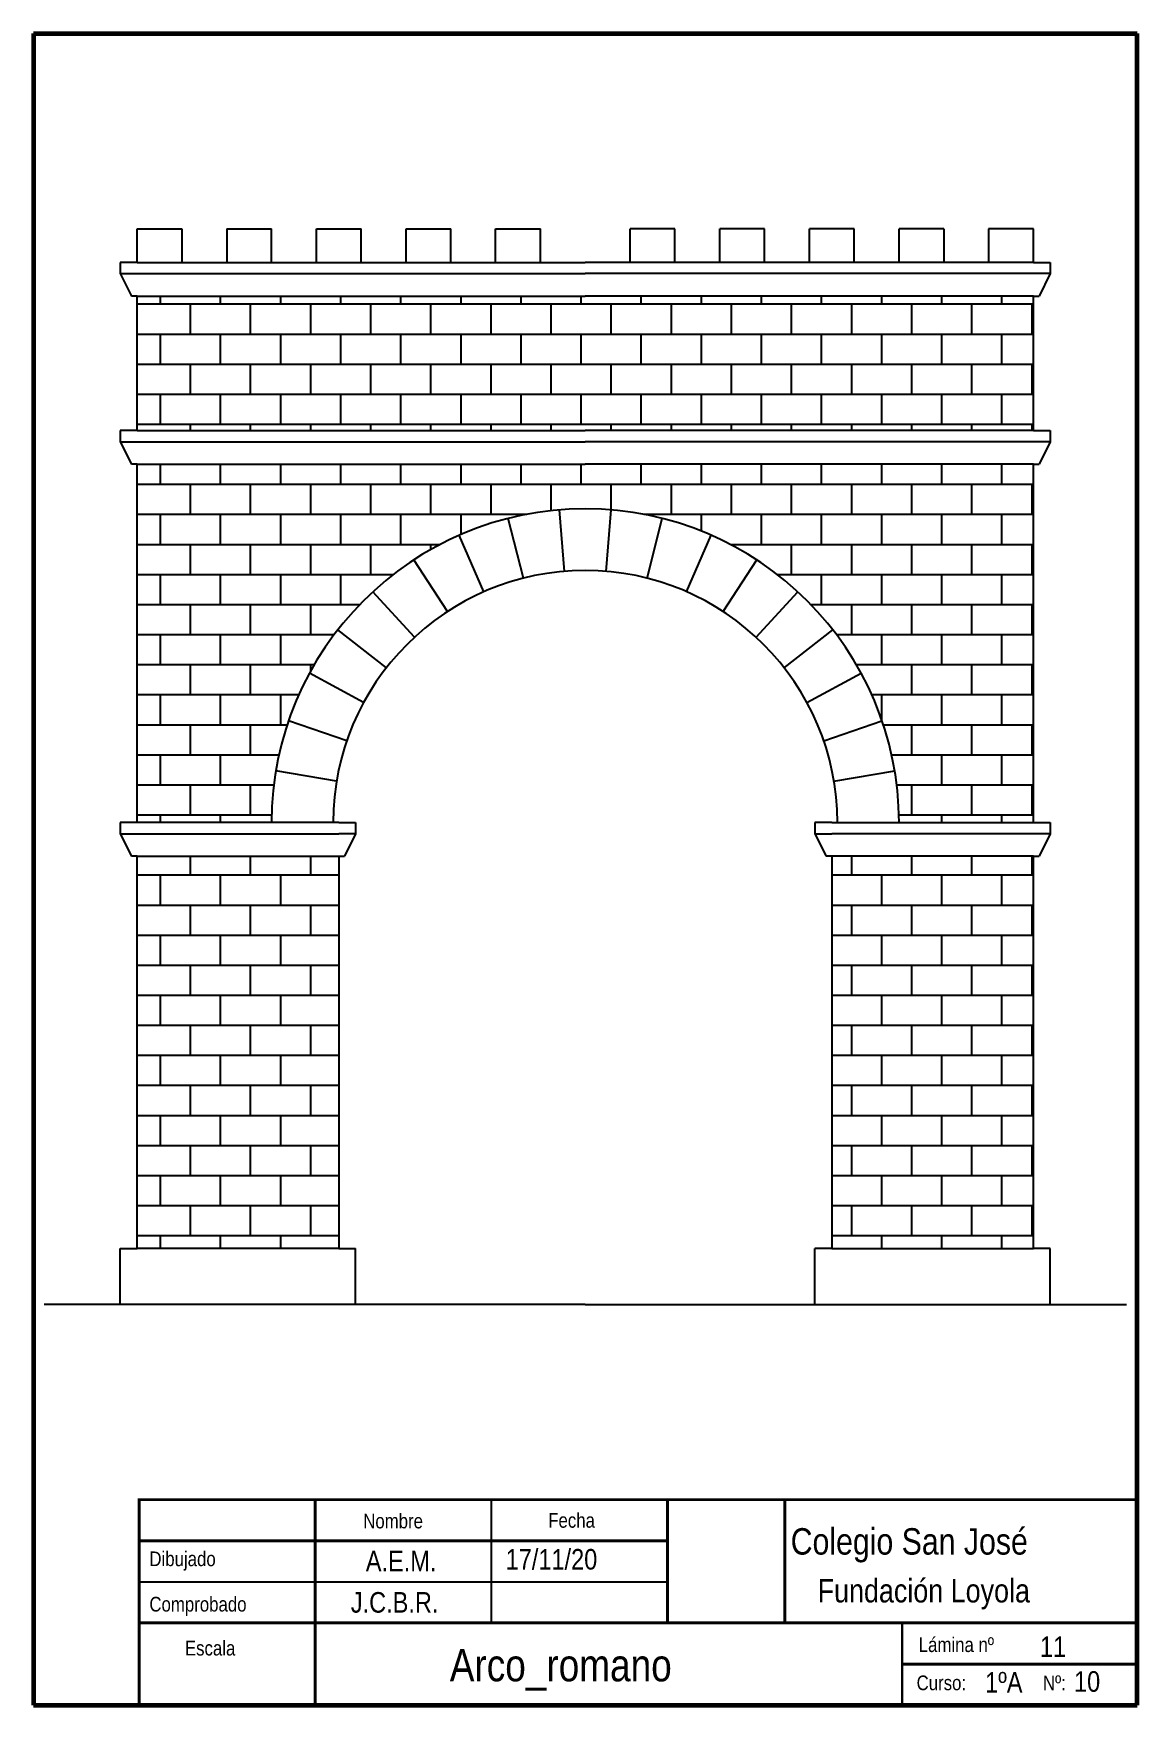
# Paper-space layout 'A4 vertical' of a CAD drawing. Header units: millimetres. Extents: x 10 to 198, y 0 to 285.
# The model-space entities are those that its viewports show. They can reach past a viewport. Long polylines and large blocks are cut down to what shows.
import ezdxf

# ---------------------------------------------------------------- set-up
doc = ezdxf.new("R2010")
doc.units = ezdxf.units.MM
doc.layers.add('Ventana', color=7, linetype='Continuous')
doc.layers.get('Ventana').off()
doc.styles.get("Standard").update_dxf_attribs({"font": ''})
doc.styles.get('Standard').set_extended_font_data('Arial Narrow')

msp = doc.modelspace()

# ---------------------------------------------------------------- hatches: boundary and pattern name
h = msp.add_hatch()
h.set_pattern_fill('AR-B816', color=0, scale=0.066)
h.paths.add_polyline_path([(463.69, 439.12), (523.69, 439.12), (523.69, 599.12), (323.69, 599.12), (123.69, 599.12), (123.69, 439.12), (183.69, 439.12, -1)])
h.paths.add_polyline_path([(523.69, 674.12), (323.69, 674.12), (123.69, 674.12), (123.69, 614.12), (323.69, 614.12), (523.69, 614.12)])
h.paths.add_polyline_path([(523.69, 424.12), (433.69, 424.12), (433.69, 249.12), (523.69, 249.12)])
h.paths.add_polyline_path([(213.69, 424.12), (123.69, 424.12), (123.69, 249.12), (213.69, 249.12)])

# ---------------------------------------------------------------- linework, layer by layer
at = {"color": 0}
for p, q in [((123.69, 689.12), (123.69, 704.12)), ((123.69, 704.12), (143.69, 704.12)), ((143.69, 704.12), (143.69, 689.12)), ((163.69, 704.12), (163.69, 689.12)), ((163.69, 704.12), (183.69, 704.12)), ((183.69, 689.12), (183.69, 704.12)), ((203.69, 704.12), (223.69, 704.12)), ((203.69, 689.12), (203.69, 704.12)), ((223.69, 689.12), (223.69, 704.12)), ((243.69, 704.12), (263.69, 704.12)), ((243.69, 689.12), (243.69, 704.12)), ((263.69, 689.12), (263.69, 704.12)), ((283.69, 704.12), (303.69, 704.12)), ((283.69, 689.12), (283.69, 704.12)), ((303.69, 689.12), (303.69, 704.12)), ((363.69, 704.12), (343.69, 704.12)), ((343.69, 689.12), (343.69, 704.12)), ((363.69, 689.12), (363.69, 704.12)), ((403.69, 704.12), (383.69, 704.12)), ((383.69, 689.12), (383.69, 704.12)), ((403.69, 689.12), (403.69, 704.12)), ((443.69, 704.12), (423.69, 704.12)), ((423.69, 689.12), (423.69, 704.12)), ((443.69, 689.12), (443.69, 704.12)), ((483.69, 704.12), (463.69, 704.12)), ((463.69, 689.12), (463.69, 704.12)), ((483.69, 704.12), (483.69, 689.12)), ((523.69, 704.12), (503.69, 704.12)), ((503.69, 704.12), (503.69, 689.12)), ((523.69, 689.12), (523.69, 704.12)), ((123.69, 689.12), (116.19, 689.12)), ((116.19, 689.12), (116.19, 684.12)), ((123.69, 689.12), (323.69, 689.12)), ((523.69, 689.12), (323.69, 689.12)), ((523.69, 689.12), (531.19, 689.12)), ((531.19, 689.12), (531.19, 684.12)), ((116.19, 684.12), (123.69, 684.12)), ((116.19, 684.12), (121.19, 674.12)), ((123.69, 684.12), (323.69, 684.12)), ((523.69, 684.12), (323.69, 684.12)), ((531.19, 684.12), (523.69, 684.12)), ((531.19, 684.12), (526.19, 674.12)), ((123.69, 674.12), (121.19, 674.12)), ((123.69, 614.12), (123.69, 674.12)), ((123.69, 674.12), (323.69, 674.12)), ((523.69, 674.12), (323.69, 674.12)), ((523.69, 614.12), (523.69, 674.12)), ((523.69, 674.12), (526.19, 674.12)), ((123.69, 614.12), (116.19, 614.12)), ((116.19, 614.12), (116.19, 609.12)), ((123.69, 614.12), (323.69, 614.12)), ((523.69, 614.12), (323.69, 614.12)), ((523.69, 614.12), (531.19, 614.12)), ((531.19, 614.12), (531.19, 609.12)), ((116.19, 609.12), (123.69, 609.12)), ((116.19, 609.12), (121.19, 599.12)), ((123.69, 609.12), (323.69, 609.12)), ((523.69, 609.12), (323.69, 609.12)), ((531.19, 609.12), (523.69, 609.12)), ((531.19, 609.12), (526.19, 599.12)), ((123.69, 599.12), (121.19, 599.12)), ((123.69, 439.12), (123.69, 599.12)), ((123.69, 599.12), (323.69, 599.12)), ((523.69, 599.12), (323.69, 599.12)), ((523.69, 439.12), (523.69, 599.12)), ((523.69, 599.12), (526.19, 599.12)), ((314.4, 551.24), (312.12, 578.65)), ((332.98, 551.24), (335.25, 578.65)), ((296.07, 548.18), (289.32, 574.84)), ((351.3, 548.18), (358.05, 574.84)), ((278.49, 542.15), (267.45, 567.33)), ((368.88, 542.15), (379.92, 567.33)), ((262.15, 533.3), (247.11, 556.33)), ((385.22, 533.3), (400.26, 556.33)), ((247.49, 521.89), (228.87, 542.12)), ((399.88, 521.89), (418.5, 542.12)), ((234.91, 508.22), (213.21, 525.11)), ((412.46, 508.22), (434.17, 525.11)), ((224.74, 492.67), (200.56, 505.76)), ((422.63, 492.67), (446.81, 505.76)), ((217.28, 475.65), (191.27, 484.58)), ((430.09, 475.65), (456.1, 484.58)), ((212.72, 457.64), (185.59, 462.17)), ((434.65, 457.64), (461.78, 462.17)), ((123.69, 439.12), (116.19, 439.12)), ((116.19, 439.12), (116.19, 434.12)), ((116.19, 434.12), (123.69, 434.12)), ((116.19, 434.12), (121.19, 424.12)), ((213.69, 439.12), (123.69, 439.12)), ((123.69, 434.12), (213.69, 434.12)), ((211.19, 439.12), (183.69, 439.12)), ((213.69, 439.12), (221.19, 439.12)), ((221.19, 434.12), (213.69, 434.12)), ((221.19, 434.12), (216.19, 424.12)), ((221.19, 439.12), (221.19, 434.12)), ((433.69, 439.12), (426.19, 439.12)), ((426.19, 439.12), (426.19, 434.12)), ((426.19, 434.12), (433.69, 434.12)), ((426.19, 434.12), (431.19, 424.12)), ((433.69, 439.12), (523.69, 439.12)), ((523.69, 434.12), (433.69, 434.12)), ((436.19, 439.12), (463.69, 439.12)), ((523.69, 439.12), (531.19, 439.12)), ((531.19, 434.12), (523.69, 434.12)), ((531.19, 434.12), (526.19, 424.12)), ((531.19, 439.12), (531.19, 434.12)), ((123.69, 424.12), (121.19, 424.12)), ((123.69, 249.12), (123.69, 424.12)), ((123.69, 424.12), (213.69, 424.12)), ((213.69, 424.12), (213.69, 249.12)), ((213.69, 424.12), (216.19, 424.12)), ((433.69, 424.12), (431.19, 424.12)), ((523.69, 424.12), (433.69, 424.12)), ((433.69, 424.12), (433.69, 249.12)), ((523.69, 249.12), (523.69, 424.12)), ((523.69, 424.12), (526.19, 424.12)), ((116.19, 224.12), (116.19, 249.12)), ((116.19, 249.12), (123.69, 249.12)), ((213.69, 249.12), (123.69, 249.12)), ((213.69, 249.12), (221.19, 249.12)), ((221.19, 224.12), (221.19, 249.12)), ((426.19, 224.12), (426.19, 249.12)), ((433.69, 249.12), (426.19, 249.12)), ((433.69, 249.12), (523.69, 249.12)), ((531.19, 249.12), (523.69, 249.12)), ((531.19, 224.12), (531.19, 249.12)), ((116.19, 224.12), (82.16, 224.12)), ((221.19, 224.12), (116.19, 224.12)), ((323.69, 224.12), (221.19, 224.12)), ((323.69, 224.12), (426.19, 224.12)), ((426.19, 224.12), (531.19, 224.12)), ((531.19, 224.12), (565.21, 224.12))]:
    msp.add_line(p, q, dxfattribs=at)
for radius, start in [(140, 0), (112.5, 360)]:
    msp.add_arc((323.69, 439.12), radius, start, 180, dxfattribs=at)

psp = doc.layouts.new('A4 vertical')

# ---------------------------------------------------------------- linework, layer by layer
at = {"lineweight": 60}
for p, q in [((10, 285), (10, 0.2)), ((10, 285), (198.02, 285)), ((198.02, 0.2), (198.02, 285)), ((10, 0.2), (198.02, 0.2))]:
    psp.add_line(p, q, dxfattribs=at)
for p, q in [((28.02, 35.2), (198.02, 35.2)), ((28.02, 0.2), (28.02, 35.2)), ((88.02, 14.2), (88.02, 35.2)), ((118.02, 14.2), (118.02, 35.2)), ((138.02, 14.2), (138.02, 35.2)), ((28.02, 28.2), (118.02, 28.2)), ((28.02, 21.2), (118.02, 21.2)), ((28.02, 14.2), (198.02, 14.2)), ((158.02, 0.2), (158.02, 14.2))]:
    psp.add_line(p, q)
at = {"lineweight": 40}
for p, q in [((58.02, 0.2), (58.02, 35.2)), ((198.02, 7.2), (158.02, 7.2))]:
    psp.add_line(p, q, dxfattribs=at)
for points, const_width in [([(28.02, 0.2), (28.02, 35.2), (198.02, 35.2)], 0.5), ([(118.02, 14.2), (118.02, 35.2)], 0.5), ([(138.02, 14.2), (138.02, 35.2)], 0.5), ([(28.02, 28.2), (118.02, 28.2)], 0.5), ([(158.02, 0.2), (158.02, 14.2)], 0.35)]:
    psp.add_lwpolyline(points, dxfattribs=dict(const_width=const_width))
at = {"lineweight": 40, "const_width": 0.5}
psp.add_lwpolyline([(28.02, 14.2), (198.02, 14.2)], dxfattribs=at)

# ---------------------------------------------------------------- texts
for s, height, p in [('Nombre', 2.5, (66.18, 30.31)), ('Fecha', 2.5, (97.7, 30.42)), ('Dibujado', 2.5, (29.75, 23.87)), ('Fundación Loyola', 4, (143.6, 17.69)), ('Comprobado', 2.5, (29.75, 16.14)), ('Lámina nº', 2.5, (160.82, 9.24)), ('Escala', 2.5, (35.8, 8.65)), ('Curso:', 2.5, (160.46, 2.74)), ('Nº:', 2.5, (181.98, 2.74))]:
    psp.add_text(s, height=height).set_placement(p)
at = {"color": 0}
for s, height, p in [('Colegio San José', 4.5, (139.01, 25.84)), ('A.E.M.', 3.5, (66.62, 22.99)), ('17/11/20', 3.5, (90.45, 23.29)), ('J.C.B.R.', 3.5, (64.07, 15.95)), ('11', 3.5, (181.47, 8.4)), ('Arco_romano', 5.5, (80.93, 4.25)), ('1ºA', 3.5, (172.14, 2.32)), ('10', 3.5, (187.28, 2.47))]:
    psp.add_text(s, height=height, dxfattribs=at).set_placement(p)

# ---------------------------------------------------------------- viewports
at = {"layer": 'Ventana', "color": 0, "view_target_point": (417.79, 265.96)}
psp.add_viewport(center=(104.01, 160.1), size=(188.02, 249.792), view_center_point=(-94.11, 198.18), view_height=654.296, dxfattribs=at)

doc.saveas('drawing.dxf')
